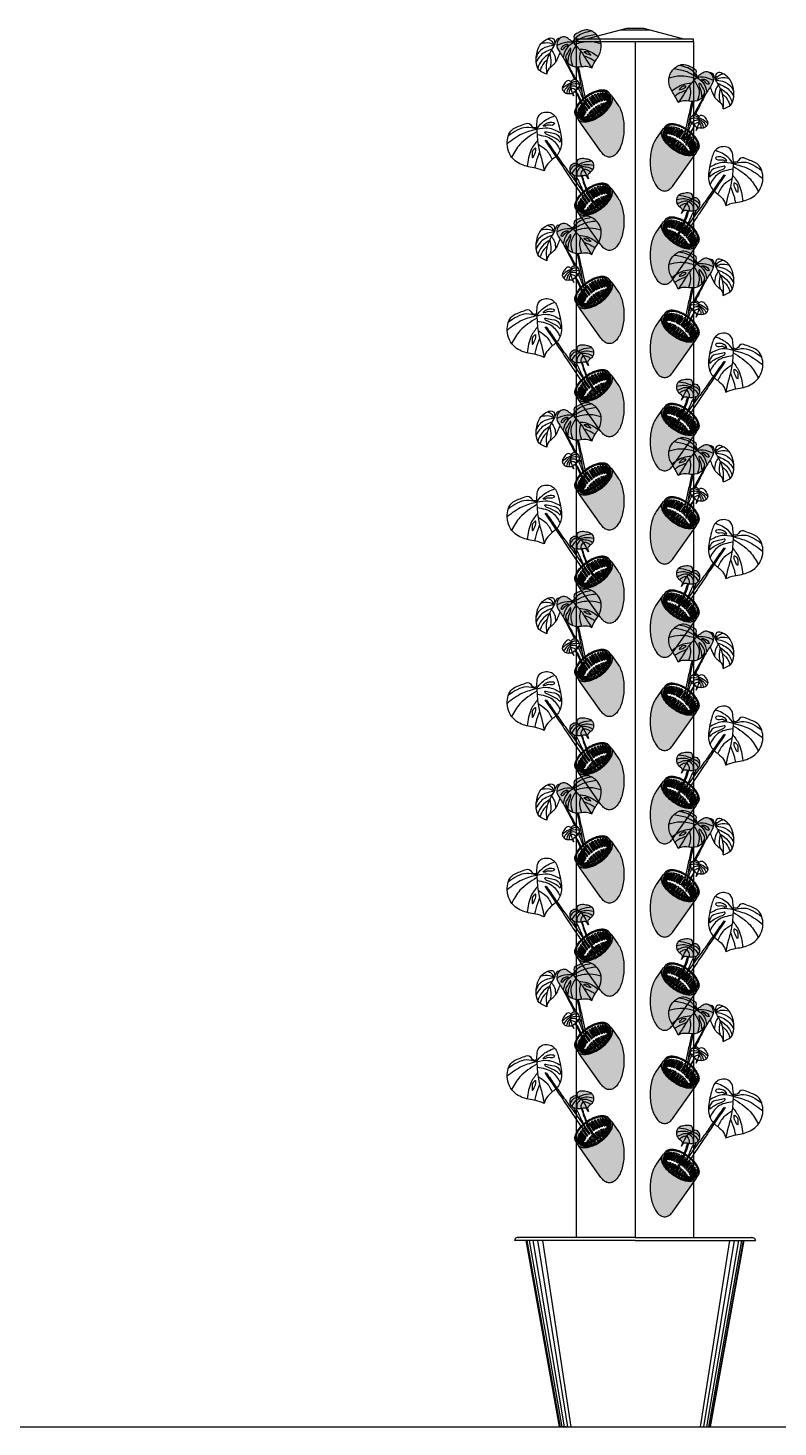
# Model space of a CAD drawing. Header units: metres. Extents: x -175 to 101, y -7 to 93.
# Drawn here: x 5.627 to 6.832, y -0.491 to 1.759 of the extents above; entities that cross this region are included whole.
import ezdxf

# ---------------------------------------------------------------- set-up
doc = ezdxf.new("R2010")
doc.units = ezdxf.units.M

# ---------------------------------------------------------------- blocks, each defined once
blk = doc.blocks.new('hidrop')
at = {"true_color": 0xffffff}
h = blk.add_hatch(color=7, dxfattribs=at)
h.dxf.hatch_style = 1
h.paths.add_polyline_path([(2.8209, -0.3979), (2.8245, -0.3927), (2.8252, -0.3919), (2.8257, -0.391), (2.8261, -0.39), (2.8265, -0.3887), (2.8269, -0.3884), (2.8277, -0.3877), (2.828, -0.3872), (2.8283, -0.3868), (2.8284, -0.3867), (2.8291, -0.3855), (2.8295, -0.3846), (2.8298, -0.3835), (2.83, -0.3825), (2.8301, -0.3813), (2.83, -0.3801), (2.8299, -0.3789), (2.8296, -0.3776), (2.8293, -0.3763), (2.8288, -0.3749), (2.8282, -0.3735), (2.8275, -0.3721), (2.8268, -0.3707), (2.8259, -0.3693), (2.8249, -0.3678), (2.8238, -0.3664), (2.8227, -0.3649), (2.8215, -0.3635), (2.8209, -0.3629), (2.8201, -0.3621), (2.8188, -0.3607), (2.8173, -0.3593), (2.8158, -0.358), (2.8142, -0.3567), (2.8126, -0.3555), (2.811, -0.3543), (2.8093, -0.3532), (2.8076, -0.3521), (2.8058, -0.3511), (2.8041, -0.3501), (2.8023, -0.3492), (2.8005, -0.3484), (2.7988, -0.3477), (2.797, -0.347), (2.7953, -0.3464), (2.7936, -0.346), (2.7919, -0.3455), (2.7903, -0.3452), (2.7887, -0.345), (2.7872, -0.3449), (2.7857, -0.3448), (2.7843, -0.3449), (2.7829, -0.345), (2.7817, -0.3452), (2.7805, -0.3455), (2.7794, -0.346), (2.7784, -0.3464), (2.7774, -0.347), (2.7766, -0.3477), (2.7759, -0.3484), (2.7753, -0.3492), (2.7752, -0.3494), (2.7744, -0.3505), (2.7741, -0.3513), (2.7732, -0.3519), (2.7724, -0.3525), (2.7717, -0.3533), (2.7711, -0.3541), (2.7608, -0.3686), (2.7597, -0.3704), (2.7586, -0.3723), (2.7575, -0.3744), (2.7566, -0.3766), (2.7557, -0.3789), (2.7548, -0.3813), (2.7541, -0.3838), (2.7534, -0.3865), (2.7528, -0.3891), (2.7523, -0.3919), (2.7519, -0.3947), (2.7516, -0.3976), (2.7514, -0.4005), (2.7512, -0.4034), (2.7512, -0.4063), (2.7512, -0.4093), (2.7514, -0.4122), (2.7516, -0.4151), (2.7519, -0.4179), (2.7523, -0.4207), (2.7528, -0.4235), (2.7534, -0.4262), (2.7541, -0.4288), (2.7548, -0.4313), (2.7557, -0.4338), (2.7566, -0.4361), (2.7575, -0.4383), (2.7586, -0.4403), (2.7597, -0.4423), (2.7608, -0.4441), (2.762, -0.4457), (2.7633, -0.4472), (2.7646, -0.4486), (2.7659, -0.4497), (2.7673, -0.4507), (2.7687, -0.4515), (2.7702, -0.4522), (2.7716, -0.4526), (2.7731, -0.4529), (2.7745, -0.453), (2.776, -0.4529), (2.7775, -0.4526), (2.7789, -0.4522), (2.7803, -0.4515), (2.7817, -0.4507), (2.7831, -0.4497), (2.7845, -0.4486), (2.7858, -0.4472), (2.787, -0.4457), (2.7882, -0.4441)])
h.paths.add_polyline_path([(2.7763, -0.3584), (2.7761, -0.3576), (2.776, -0.3565), (2.776, -0.3557), (2.776, -0.3554), (2.7761, -0.3543), (2.7761, -0.3538), (2.7762, -0.3533), (2.7762, -0.3533), (2.7765, -0.3524), (2.7769, -0.3515), (2.7769, -0.3515), (2.7774, -0.3507), (2.7779, -0.3499), (2.7786, -0.3492), (2.7794, -0.3486), (2.7802, -0.3481), (2.7811, -0.3477), (2.7822, -0.3473), (2.7832, -0.347), (2.7844, -0.3468), (2.7856, -0.3467), (2.7863, -0.3466), (2.7866, -0.3466), (2.7869, -0.3466), (2.7883, -0.3467), (2.7897, -0.3468), (2.7912, -0.347), (2.7927, -0.3473), (2.7942, -0.3477), (2.7958, -0.3481), (2.7974, -0.3486), (2.799, -0.3492), (2.8006, -0.3499), (2.8023, -0.3507), (2.8039, -0.3515, -0.05525), (2.813, -0.3574), (2.8147, -0.3588), (2.8161, -0.36), (2.8175, -0.3613), (2.8187, -0.3625), (2.8199, -0.3638), (2.8211, -0.3652), (2.8221, -0.3665), (2.8231, -0.3678), (2.824, -0.3691), (2.8248, -0.3705), (2.8256, -0.3718), (2.8262, -0.3731), (2.8267, -0.3744), (2.8271, -0.3756), (2.8275, -0.3768), (2.8277, -0.378), (2.8278, -0.3792), (2.8279, -0.3803), (2.8278, -0.3813), (2.8276, -0.3823), (2.8274, -0.3833), (2.827, -0.3841), (2.8265, -0.3849), (2.8259, -0.3857), (2.8255, -0.3861), (2.8253, -0.3864), (2.8247, -0.3868), (2.8245, -0.387), (2.8239, -0.3874), (2.8237, -0.3875), (2.8225, -0.388, -0.33485)], flags=16)
for p, q in [((2.7721, -0.3605), (2.7737, -0.3576)), ((2.7736, -0.3568), (2.7722, -0.3592)), ((2.7988, -0.3527), (2.7988, -0.3527)), ((2.7864, -0.3829), (2.7882, -0.3804)), ((2.8018, -0.3703), (2.8018, -0.3703)), ((2.8212, -0.3726), (2.8212, -0.3726)), ((2.7882, -0.4441), (2.8209, -0.3979)), ((2.8176, -0.3935), (2.8176, -0.3936)), ((2.7514, -0.4122), (2.7516, -0.4151)), ((2.7516, -0.4151), (2.7519, -0.4179)), ((2.7519, -0.4179), (2.7523, -0.4207)), ((2.7523, -0.4207), (2.7528, -0.4235)), ((2.7528, -0.4235), (2.7534, -0.4262)), ((2.7534, -0.4262), (2.7541, -0.4288)), ((2.7541, -0.4288), (2.7548, -0.4313)), ((2.7548, -0.4313), (2.7557, -0.4338)), ((2.7557, -0.4338), (2.7566, -0.4361)), ((2.7566, -0.4361), (2.7575, -0.4383)), ((2.7575, -0.4383), (2.7586, -0.4403)), ((2.7586, -0.4403), (2.7597, -0.4423)), ((2.7597, -0.4423), (2.7608, -0.4441)), ((2.7608, -0.4441), (2.762, -0.4457)), ((2.762, -0.4457), (2.7633, -0.4472)), ((2.7633, -0.4472), (2.7646, -0.4486)), ((2.7646, -0.4486), (2.7659, -0.4497)), ((2.7659, -0.4497), (2.7673, -0.4507)), ((2.7817, -0.4507), (2.7831, -0.4497)), ((2.7831, -0.4497), (2.7845, -0.4486)), ((2.7845, -0.4486), (2.7858, -0.4472)), ((2.7858, -0.4472), (2.787, -0.4457)), ((2.787, -0.4457), (2.7882, -0.4441)), ((2.7673, -0.4507), (2.7687, -0.4515)), ((2.7687, -0.4515), (2.7702, -0.4522)), ((2.7702, -0.4522), (2.7716, -0.4526)), ((2.7716, -0.4526), (2.7731, -0.4529)), ((2.7731, -0.4529), (2.7745, -0.453)), ((2.7745, -0.453), (2.776, -0.4529)), ((2.776, -0.4529), (2.7775, -0.4526)), ((2.7775, -0.4526), (2.7789, -0.4522)), ((2.7789, -0.4522), (2.7803, -0.4515)), ((2.7803, -0.4515), (2.7817, -0.4507))]:
    blk.add_line(p, q)
for points in [[(2.7711, -0.3541), (2.7608, -0.3686), (2.7597, -0.3704), (2.7586, -0.3723), (2.7575, -0.3744), (2.7566, -0.3766), (2.7557, -0.3789), (2.7548, -0.3813), (2.7541, -0.3838)], [(2.8245, -0.3927), (2.8238, -0.3934), (2.823, -0.3941), (2.822, -0.3947), (2.821, -0.3952), (2.8199, -0.3956), (2.8187, -0.3959), (2.8174, -0.3961), (2.816, -0.3963), (2.8146, -0.3963), (2.8131, -0.3963), (2.8116, -0.3961), (2.8099, -0.3959), (2.8083, -0.3956), (2.8066, -0.3952), (2.8049, -0.3947), (2.8031, -0.3941), (2.8013, -0.3934), (2.7995, -0.3927), (2.7977, -0.3919), (2.796, -0.391), (2.7942, -0.39), (2.7924, -0.3889), (2.7907, -0.3878), (2.7889, -0.3867), (2.7873, -0.3855), (2.7856, -0.3842), (2.784, -0.3829), (2.7825, -0.3816), (2.781, -0.3802), (2.7796, -0.3788), (2.7783, -0.3773), (2.777, -0.3759), (2.7759, -0.3744), (2.7748, -0.373), (2.7738, -0.3715), (2.7729, -0.37), (2.7721, -0.3686), (2.7714, -0.3672), (2.7708, -0.3658), (2.7703, -0.3644), (2.77, -0.363), (2.7697, -0.3617), (2.7696, -0.3605), (2.7695, -0.3593), (2.7696, -0.3581), (2.7698, -0.357), (2.7701, -0.356), (2.7705, -0.355), (2.7711, -0.3541), (2.7717, -0.3533), (2.7724, -0.3525), (2.7732, -0.3519), (2.7741, -0.3513)], [(2.7729, -0.3651), (2.7725, -0.3639), (2.7724, -0.3634), (2.7724, -0.3632), (2.7723, -0.363), (2.7723, -0.3628), (2.7723, -0.3624), (2.7722, -0.3621), (2.7722, -0.3619), (2.7722, -0.3616), (2.7721, -0.3605), (2.7721, -0.3605), (2.7722, -0.3595), (2.7722, -0.3592), (2.7724, -0.3585), (2.7725, -0.3582), (2.7725, -0.3579), (2.7727, -0.3575), (2.773, -0.3566), (2.7735, -0.3558)], [(2.7722, -0.362), (2.7739, -0.3589), (2.7739, -0.3591), (2.774, -0.36), (2.774, -0.3601), (2.7741, -0.3605), (2.7724, -0.3634)], [(2.7752, -0.3494), (2.775, -0.3497), (2.7744, -0.3505), (2.7741, -0.3513), (2.774, -0.3515), (2.7737, -0.3525), (2.7736, -0.3536), (2.7735, -0.3547), (2.7735, -0.3558), (2.7735, -0.3559), (2.7735, -0.3561), (2.7735, -0.3562), (2.7736, -0.3568), (2.7737, -0.3572), (2.7737, -0.3576), (2.7739, -0.3585), (2.774, -0.3589), (2.7742, -0.3596), (2.7743, -0.3598), (2.7747, -0.3611), (2.7753, -0.3625), (2.776, -0.3639), (2.7768, -0.3654), (2.7768, -0.3654), (2.7777, -0.3668), (2.7786, -0.3682), (2.7797, -0.3697), (2.7809, -0.3711), (2.7821, -0.3726), (2.7834, -0.374), (2.7848, -0.3753), (2.7862, -0.3767), (2.7877, -0.378), (2.7893, -0.3793), (2.7909, -0.3806), (2.791, -0.3806), (2.7914, -0.3809), (2.7915, -0.381), (2.7926, -0.3817), (2.7926, -0.3818), (2.7943, -0.3829), (2.796, -0.384), (2.7977, -0.385), (2.7995, -0.386), (2.8013, -0.3868), (2.803, -0.3877), (2.8048, -0.3884), (2.8065, -0.389), (2.8083, -0.3896), (2.81, -0.3901), (2.8116, -0.3905), (2.8133, -0.3908), (2.8149, -0.391), (2.8164, -0.3912), (2.8179, -0.3912), (2.8193, -0.3912), (2.8193, -0.3912), (2.8196, -0.3912), (2.8198, -0.3911), (2.8199, -0.3911), (2.8206, -0.391), (2.8208, -0.391), (2.8222, -0.3907), (2.8222, -0.3907), (2.8223, -0.3907), (2.8231, -0.3905), (2.8242, -0.3901), (2.8252, -0.3896), (2.8261, -0.389), (2.8265, -0.3888), (2.8269, -0.3884), (2.8277, -0.3877), (2.828, -0.3872), (2.8283, -0.3868), (2.8284, -0.3867), (2.8286, -0.3864), (2.8291, -0.3855), (2.8295, -0.3846), (2.8298, -0.3835), (2.83, -0.3825), (2.8301, -0.3813), (2.83, -0.3801), (2.8299, -0.3789), (2.8296, -0.3776), (2.8293, -0.3763), (2.8288, -0.3749), (2.8282, -0.3735), (2.8275, -0.3721), (2.8268, -0.3707), (2.8259, -0.3693), (2.8249, -0.3678), (2.8238, -0.3664), (2.8227, -0.3649), (2.8215, -0.3635), (2.8209, -0.3629), (2.8201, -0.3621), (2.8188, -0.3607), (2.8173, -0.3593), (2.8158, -0.358), (2.8142, -0.3567), (2.8126, -0.3555), (2.811, -0.3543), (2.8093, -0.3532), (2.8076, -0.3521), (2.8058, -0.3511), (2.8041, -0.3501), (2.8023, -0.3492), (2.8005, -0.3484), (2.7988, -0.3477), (2.797, -0.347), (2.7953, -0.3464), (2.7936, -0.346), (2.7919, -0.3455), (2.7903, -0.3452), (2.7887, -0.345), (2.7872, -0.3449), (2.7857, -0.3448), (2.7843, -0.3449), (2.7829, -0.345), (2.7817, -0.3452), (2.7805, -0.3455), (2.7794, -0.346), (2.7784, -0.3464), (2.7774, -0.347), (2.7766, -0.3477), (2.7759, -0.3484), (2.7753, -0.3492), (2.7752, -0.3494), (2.7748, -0.3501), (2.7744, -0.3511), (2.7741, -0.3521), (2.7739, -0.3532), (2.7738, -0.3543), (2.7738, -0.3555), (2.774, -0.3567), (2.7742, -0.358), (2.7746, -0.3593), (2.7751, -0.3607), (2.7756, -0.3621), (2.7763, -0.3635), (2.7771, -0.3649), (2.778, -0.3664), (2.7789, -0.3678), (2.78, -0.3693), (2.7812, -0.3707), (2.7824, -0.3721), (2.7837, -0.3735), (2.7851, -0.3749), (2.7865, -0.3763), (2.7881, -0.3776), (2.7896, -0.3789), (2.7912, -0.3801), (2.7929, -0.3813), (2.7946, -0.3825), (2.7963, -0.3835), (2.798, -0.3846), (2.7998, -0.3855), (2.8016, -0.3864), (2.8033, -0.3872), (2.8051, -0.3879), (2.8068, -0.3886), (2.8086, -0.3892), (2.8103, -0.3897), (2.812, -0.3901), (2.8136, -0.3904), (2.8152, -0.3906), (2.8167, -0.3907), (2.8182, -0.3908), (2.8196, -0.3907), (2.8209, -0.3906), (2.8222, -0.3904), (2.8234, -0.3901), (2.8245, -0.3897), (2.8255, -0.3892), (2.8264, -0.3886), (2.8272, -0.3879), (2.828, -0.3872)], [(2.776, -0.3554), (2.7775, -0.3527), (2.7784, -0.3511), (2.7786, -0.3509), (2.7795, -0.3505), (2.7797, -0.3504), (2.7761, -0.3568)], [(2.7767, -0.36), (2.7767, -0.3601), (2.7772, -0.3613), (2.7777, -0.3625), (2.7782, -0.3637), (2.7783, -0.3638), (2.7788, -0.3646), (2.7789, -0.3648), (2.7789, -0.3649), (2.779, -0.3652), (2.7799, -0.3652), (2.7801, -0.3653), (2.7802, -0.3653), (2.7804, -0.3653), (2.7809, -0.3654), (2.7808, -0.3655), (2.7806, -0.3659), (2.78, -0.3668), (2.7807, -0.3678), (2.7812, -0.3684)], [(2.8033, -0.355), (2.8011, -0.3538), (2.8003, -0.355), (2.7995, -0.3563), (2.7937, -0.3649), (2.7935, -0.3652), (2.7944, -0.3656), (2.7957, -0.3663), (2.8016, -0.3575), (2.8033, -0.355), (2.8032, -0.3549)], [(2.8099, -0.3592), (2.8118, -0.3607), (2.8109, -0.362), (2.81, -0.3632), (2.804, -0.3715), (2.8038, -0.3718), (2.8033, -0.3714), (2.8019, -0.3703), (2.8019, -0.3703), (2.8018, -0.3703), (2.8032, -0.3685), (2.8081, -0.3617), (2.809, -0.3605), (2.8099, -0.3592)], [(2.7743, -0.3686), (2.7738, -0.3677), (2.7734, -0.3668)], [(2.7807, -0.3776), (2.7803, -0.3772), (2.7801, -0.3769), (2.7794, -0.3761), (2.7792, -0.3759), (2.7789, -0.3756), (2.7779, -0.3743), (2.7776, -0.374), (2.7769, -0.373), (2.7766, -0.3726), (2.7764, -0.3722), (2.776, -0.3716), (2.7752, -0.3703)], [(2.7764, -0.3722), (2.7781, -0.3695), (2.7783, -0.3699), (2.7787, -0.3704), (2.7793, -0.3713), (2.7776, -0.374)], [(2.779, -0.3652), (2.7792, -0.3655), (2.7794, -0.3658), (2.7795, -0.3659), (2.7796, -0.3661), (2.7798, -0.3663), (2.7798, -0.3665), (2.78, -0.3668)], [(2.7827, -0.3796), (2.7844, -0.377), (2.7852, -0.3777), (2.7854, -0.378), (2.7856, -0.3782), (2.7857, -0.3783), (2.786, -0.3785), (2.786, -0.3785), (2.7858, -0.3789), (2.7855, -0.3794), (2.7852, -0.3798), (2.7848, -0.3804), (2.7847, -0.3806), (2.7845, -0.3808), (2.7843, -0.3811), (2.7842, -0.381), (2.7841, -0.3809), (2.7839, -0.3808), (2.7839, -0.3808), (2.7836, -0.3805), (2.7834, -0.3803), (2.7827, -0.3796), (2.7826, -0.3795), (2.7825, -0.3795), (2.7813, -0.3782), (2.7807, -0.3776), (2.7809, -0.3774), (2.7813, -0.3768), (2.7815, -0.3763), (2.7824, -0.375), (2.782, -0.3746), (2.7819, -0.3744), (2.7811, -0.3735), (2.7809, -0.3732), (2.7792, -0.3759)], [(2.7855, -0.3734), (2.7853, -0.3732), (2.7853, -0.3732), (2.7851, -0.3731), (2.7849, -0.3729), (2.7847, -0.3726), (2.7846, -0.3725), (2.7842, -0.3721), (2.7839, -0.3718), (2.7839, -0.3717), (2.7828, -0.3705), (2.7825, -0.3701), (2.7836, -0.3685), (2.7838, -0.3682), (2.784, -0.3678), (2.7842, -0.3675), (2.7847, -0.3667), (2.7848, -0.3665), (2.7848, -0.3664), (2.7845, -0.3663), (2.7844, -0.3663), (2.7844, -0.3663), (2.783, -0.3659), (2.783, -0.3659), (2.7828, -0.3658), (2.7828, -0.3658), (2.7827, -0.366), (2.7819, -0.3673), (2.7816, -0.3677), (2.7812, -0.3684), (2.7817, -0.3691), (2.7823, -0.3698), (2.7825, -0.3701)], [(2.7844, -0.377), (2.7843, -0.3769), (2.7825, -0.3795)], [(2.7839, -0.3717), (2.786, -0.3684), (2.7868, -0.3671), (2.7873, -0.3673), (2.7874, -0.3673), (2.7887, -0.3679), (2.7889, -0.368), (2.789, -0.368), (2.7855, -0.3734), (2.7864, -0.3744), (2.7888, -0.3766), (2.7891, -0.3768), (2.7905, -0.378)], [(2.7864, -0.3829), (2.7864, -0.3829), (2.7868, -0.3832), (2.7882, -0.3843), (2.7883, -0.3844), (2.7901, -0.3819), (2.7886, -0.3807), (2.7882, -0.3804), (2.7881, -0.3803), (2.7864, -0.3829), (2.7853, -0.382), (2.7843, -0.3811)], [(2.787, -0.3749), (2.7897, -0.3709), (2.791, -0.3689)], [(2.7888, -0.3766), (2.7932, -0.3701), (2.791, -0.3689)], [(2.7925, -0.3795), (2.7925, -0.3794), (2.7921, -0.3792), (2.7911, -0.3784), (2.7906, -0.378), (2.7905, -0.378), (2.7908, -0.3776), (2.7921, -0.3757), (2.7952, -0.3713), (2.7964, -0.372), (2.7972, -0.3726), (2.7973, -0.3726), (2.7932, -0.3784), (2.7925, -0.3795), (2.7936, -0.3803), (2.7944, -0.3808)], [(2.7964, -0.3821), (2.7952, -0.3813), (2.7944, -0.3808), (2.7992, -0.374), (2.8006, -0.3751), (2.8011, -0.3755), (2.7964, -0.3821), (2.7967, -0.3823), (2.7982, -0.3832)], [(2.8004, -0.3844), (2.8, -0.3841), (2.7984, -0.3833), (2.7983, -0.3833), (2.7982, -0.3832), (2.8029, -0.377), (2.803, -0.3771), (2.8032, -0.3773), (2.8045, -0.3785), (2.8047, -0.3787), (2.8004, -0.3844), (2.8016, -0.3849), (2.8023, -0.3853), (2.8026, -0.3854), (2.8032, -0.3857), (2.8045, -0.3862), (2.8046, -0.3863), (2.8049, -0.3864), (2.8064, -0.387), (2.8065, -0.387), (2.8068, -0.3871), (2.8081, -0.3875), (2.8086, -0.3876), (2.8089, -0.3878), (2.8096, -0.388), (2.8105, -0.3882)], [(2.8023, -0.3853), (2.8062, -0.3803), (2.8064, -0.3805), (2.8068, -0.3809), (2.8078, -0.382), (2.8045, -0.3862)], [(2.8179, -0.389), (2.8238, -0.382), (2.8255, -0.3801), (2.8256, -0.3805), (2.8256, -0.3809), (2.8257, -0.3816), (2.8209, -0.3872), (2.8195, -0.3888)], [(2.7541, -0.3838), (2.7534, -0.3865), (2.7528, -0.3891), (2.7523, -0.3919), (2.7519, -0.3947), (2.7516, -0.3976), (2.7514, -0.4005), (2.7512, -0.4034), (2.7512, -0.4063), (2.7512, -0.4093), (2.7514, -0.4122)], [(2.7906, -0.386), (2.7924, -0.3835), (2.7945, -0.3848), (2.7927, -0.3873), (2.7899, -0.3855), (2.7898, -0.3854), (2.7883, -0.3844)], [(2.7971, -0.3898), (2.799, -0.3874), (2.7988, -0.3873), (2.7984, -0.3871), (2.7981, -0.3869), (2.7968, -0.3862), (2.7959, -0.3875), (2.7954, -0.3881), (2.7952, -0.3884), (2.795, -0.3887), (2.7945, -0.3884), (2.7927, -0.3873)], [(2.8123, -0.3942), (2.8143, -0.3918), (2.8152, -0.3918), (2.8153, -0.3918), (2.8161, -0.3918), (2.8141, -0.3942), (2.8133, -0.3942), (2.8131, -0.3942), (2.8125, -0.3942), (2.8123, -0.3942), (2.8118, -0.3941), (2.8118, -0.3941), (2.8103, -0.394), (2.8103, -0.394), (2.8097, -0.3939), (2.8089, -0.3938), (2.8088, -0.3938), (2.8083, -0.3937), (2.8074, -0.3935), (2.8061, -0.3932), (2.8058, -0.3931), (2.8057, -0.3931), (2.8045, -0.3928), (2.8043, -0.3927), (2.804, -0.3926), (2.8027, -0.3922), (2.8017, -0.3918), (2.8014, -0.3917), (2.801, -0.3916), (2.8006, -0.3914), (2.8005, -0.3914), (2.7995, -0.3909), (2.7994, -0.3909), (2.7978, -0.3901), (2.7971, -0.3898), (2.797, -0.3897), (2.7966, -0.3895), (2.7963, -0.3894), (2.7962, -0.3893), (2.795, -0.3887)], [(2.8017, -0.3918), (2.8036, -0.3894), (2.8033, -0.3893), (2.803, -0.3892), (2.8025, -0.3889), (2.8024, -0.3889), (2.8014, -0.3885), (2.7995, -0.3909)], [(2.8061, -0.3932), (2.808, -0.3908), (2.8079, -0.3908), (2.8076, -0.3907), (2.8064, -0.3904), (2.8063, -0.3903), (2.8059, -0.3902), (2.804, -0.3926)], [(2.8064, -0.387), (2.8091, -0.3837), (2.8093, -0.384), (2.8097, -0.3845), (2.8103, -0.3854), (2.8086, -0.3876)], [(2.8103, -0.394), (2.8122, -0.3916), (2.8117, -0.3916), (2.811, -0.3915), (2.8103, -0.3913), (2.8083, -0.3937)], [(2.8121, -0.3885), (2.812, -0.3882), (2.8116, -0.3875), (2.8114, -0.3871), (2.8105, -0.3882), (2.811, -0.3883), (2.8112, -0.3883), (2.8121, -0.3885), (2.8127, -0.3886), (2.8141, -0.3888), (2.8156, -0.389), (2.8169, -0.389), (2.8179, -0.389), (2.8182, -0.389), (2.8187, -0.3889), (2.8194, -0.3888), (2.8195, -0.3888), (2.8205, -0.3886), (2.8206, -0.3886), (2.8209, -0.3885), (2.8211, -0.3885), (2.8217, -0.3883), (2.8222, -0.3881), (2.8225, -0.3881)], [(2.8223, -0.3907), (2.8217, -0.3913), (2.8215, -0.3916), (2.8209, -0.392), (2.8207, -0.3922), (2.8203, -0.3924), (2.8199, -0.3927), (2.8197, -0.3928), (2.8194, -0.3929), (2.819, -0.3931), (2.8189, -0.3931), (2.8179, -0.3935), (2.8177, -0.3936), (2.8176, -0.3936), (2.8176, -0.3936), (2.8174, -0.3936), (2.8176, -0.3935), (2.8194, -0.3913), (2.819, -0.3915), (2.8184, -0.3916), (2.8179, -0.3916), (2.8159, -0.394), (2.8157, -0.394), (2.8144, -0.3941), (2.8141, -0.3942)], [(2.8174, -0.3936), (2.8168, -0.3938), (2.8164, -0.3939), (2.8159, -0.394)], [(2.8209, -0.3979), (2.8245, -0.3927), (2.8252, -0.3919), (2.8257, -0.391), (2.8261, -0.39), (2.8264, -0.3889), (2.8265, -0.3888)]]:
    blk.add_lwpolyline(points)
for points in [[(2.7723, -0.3624), (2.7722, -0.362), (2.7739, -0.3589), (2.7739, -0.3591), (2.774, -0.3601), (2.7741, -0.3605), (2.7724, -0.3634), (2.7724, -0.3632), (2.7723, -0.3628)], [(2.7888, -0.3452), (2.7873, -0.3451), (2.7858, -0.345), (2.7844, -0.3451), (2.7831, -0.3452), (2.7819, -0.3455), (2.7807, -0.3458), (2.78, -0.346), (2.7796, -0.3462), (2.7786, -0.3466), (2.7777, -0.3472), (2.7769, -0.3479), (2.7761, -0.3486), (2.7755, -0.3494), (2.775, -0.3503), (2.7746, -0.3512), (2.7743, -0.3522), (2.7741, -0.3533), (2.7741, -0.3544), (2.7741, -0.3556), (2.7742, -0.3568), (2.7745, -0.3581), (2.7748, -0.3594), (2.7753, -0.3608), (2.7759, -0.3621), (2.7766, -0.3635), (2.7773, -0.365), (2.7782, -0.3664), (2.7792, -0.3678), (2.7802, -0.3692), (2.7814, -0.3707), (2.7826, -0.3721), (2.7839, -0.3735), (2.7853, -0.3748), (2.7867, -0.3762), (2.7882, -0.3775), (2.7897, -0.3788), (2.7913, -0.38), (2.793, -0.3812), (2.7947, -0.3823), (2.7964, -0.3834), (2.7981, -0.3844), (2.7998, -0.3853), (2.8016, -0.3862), (2.8033, -0.387), (2.8051, -0.3878), (2.8068, -0.3884), (2.8085, -0.389), (2.8102, -0.3895), (2.8119, -0.3899), (2.8135, -0.3902), (2.815, -0.3904), (2.8166, -0.3905), (2.818, -0.3906), (2.8194, -0.3905), (2.8207, -0.3904), (2.822, -0.3902), (2.8232, -0.3899), (2.8243, -0.3895), (2.8253, -0.389), (2.8262, -0.3884), (2.827, -0.3878), (2.8277, -0.387), (2.8283, -0.3862), (2.8288, -0.3853), (2.8292, -0.3844), (2.8295, -0.3834), (2.8297, -0.3823), (2.8298, -0.3812), (2.8298, -0.38), (2.8296, -0.3788), (2.8294, -0.3775), (2.829, -0.3762), (2.8285, -0.3748), (2.828, -0.3735), (2.8273, -0.3721), (2.8265, -0.3707), (2.8257, -0.3692), (2.8247, -0.3678), (2.8236, -0.3664), (2.8225, -0.365), (2.8213, -0.3635), (2.82, -0.3621), (2.8186, -0.3608), (2.8172, -0.3594), (2.8157, -0.3581), (2.8141, -0.3568), (2.8125, -0.3556), (2.8109, -0.3544), (2.8092, -0.3533), (2.8075, -0.3522), (2.8058, -0.3512), (2.804, -0.3503), (2.8023, -0.3494), (2.8005, -0.3486), (2.7988, -0.3479), (2.7971, -0.3472), (2.7953, -0.3466), (2.7937, -0.3462), (2.792, -0.3458), (2.7904, -0.3455)], [(2.7748, -0.3594), (2.7745, -0.3581), (2.7742, -0.3568), (2.7741, -0.3556), (2.7741, -0.3544), (2.7741, -0.3533), (2.7743, -0.3522), (2.7746, -0.3512), (2.775, -0.3503), (2.7755, -0.3494), (2.7761, -0.3486), (2.7769, -0.3479), (2.7777, -0.3472), (2.7786, -0.3466), (2.7796, -0.3462), (2.78, -0.346), (2.7807, -0.3458), (2.7819, -0.3455), (2.7831, -0.3452), (2.7844, -0.3451), (2.7858, -0.345), (2.7873, -0.3451), (2.7888, -0.3452), (2.7904, -0.3455), (2.792, -0.3458), (2.7937, -0.3462), (2.7953, -0.3466), (2.7971, -0.3472), (2.7988, -0.3479), (2.8005, -0.3486), (2.8023, -0.3494), (2.804, -0.3503), (2.8058, -0.3512), (2.8075, -0.3522), (2.8092, -0.3533), (2.8109, -0.3544), (2.8125, -0.3556), (2.8141, -0.3568), (2.8157, -0.3581), (2.8172, -0.3594), (2.8186, -0.3608), (2.82, -0.3621), (2.8213, -0.3635), (2.8225, -0.365), (2.8236, -0.3664), (2.8247, -0.3678), (2.8257, -0.3692), (2.8265, -0.3707), (2.8273, -0.3721), (2.828, -0.3735), (2.8285, -0.3748), (2.829, -0.3762), (2.8294, -0.3775), (2.8296, -0.3788), (2.8298, -0.38), (2.8298, -0.3812), (2.8297, -0.3823), (2.8295, -0.3834), (2.8292, -0.3844), (2.8288, -0.3853), (2.8283, -0.3862), (2.8277, -0.387), (2.827, -0.3878), (2.8262, -0.3884), (2.8253, -0.389), (2.8243, -0.3895), (2.8232, -0.3899), (2.822, -0.3902), (2.8207, -0.3904), (2.8194, -0.3905), (2.818, -0.3906), (2.8166, -0.3905), (2.815, -0.3904), (2.8135, -0.3902), (2.8119, -0.3899), (2.8102, -0.3895), (2.8085, -0.389), (2.8068, -0.3884), (2.8051, -0.3878), (2.8033, -0.387), (2.8016, -0.3862), (2.7998, -0.3853), (2.7981, -0.3844), (2.7964, -0.3834), (2.7947, -0.3823), (2.793, -0.3812), (2.7913, -0.38), (2.7897, -0.3788), (2.7882, -0.3775), (2.7867, -0.3762), (2.7853, -0.3748), (2.7839, -0.3735), (2.7826, -0.3721), (2.7814, -0.3707), (2.7802, -0.3692), (2.7792, -0.3678), (2.7782, -0.3664), (2.7773, -0.365), (2.7766, -0.3635), (2.7759, -0.3621), (2.7753, -0.3608)], [(2.7814, -0.3518), (2.7767, -0.36), (2.7765, -0.3592), (2.7764, -0.3588), (2.7763, -0.3584), (2.78, -0.352), (2.7811, -0.35), (2.7816, -0.3498), (2.7819, -0.3498), (2.7827, -0.3497)], [(2.7789, -0.3611), (2.7785, -0.3611), (2.7785, -0.3611), (2.7781, -0.3611), (2.7776, -0.3611), (2.7777, -0.3609), (2.778, -0.3605), (2.7781, -0.3602), (2.7831, -0.3517), (2.7843, -0.3498), (2.7844, -0.3495), (2.7853, -0.3495), (2.7856, -0.3495), (2.7862, -0.3495), (2.7849, -0.3517), (2.7794, -0.3611)], [(2.7776, -0.3611), (2.7777, -0.3609), (2.778, -0.3605), (2.7781, -0.3602), (2.7831, -0.3517), (2.7843, -0.3498), (2.7844, -0.3495), (2.7853, -0.3495), (2.7856, -0.3495), (2.7862, -0.3495), (2.7849, -0.3517), (2.7794, -0.3611), (2.7789, -0.3611), (2.7785, -0.3611), (2.7781, -0.3611)], [(2.7815, -0.3608), (2.7869, -0.3519), (2.7878, -0.3503), (2.7882, -0.3497), (2.7895, -0.3498), (2.7897, -0.3499), (2.7901, -0.35), (2.7888, -0.3522), (2.7832, -0.3615), (2.7825, -0.3614), (2.7812, -0.3612)], [(2.7812, -0.3612), (2.7815, -0.3608), (2.7869, -0.3519), (2.7878, -0.3503), (2.7882, -0.3497), (2.7895, -0.3498), (2.7897, -0.3499), (2.7901, -0.35), (2.7888, -0.3522), (2.7832, -0.3615), (2.7825, -0.3614)], [(2.7851, -0.362), (2.7854, -0.3616), (2.791, -0.3526), (2.7917, -0.3514), (2.7923, -0.3504), (2.794, -0.3509), (2.7944, -0.3511), (2.793, -0.3533), (2.7872, -0.3626), (2.7868, -0.3625), (2.7853, -0.362)], [(2.791, -0.3526), (2.7917, -0.3514), (2.7923, -0.3505), (2.7925, -0.3505), (2.794, -0.3509), (2.7944, -0.3511), (2.793, -0.3533), (2.7872, -0.3626), (2.7868, -0.3625), (2.7853, -0.362), (2.7851, -0.362), (2.7854, -0.3616)], [(2.7986, -0.3526), (2.7988, -0.3527), (2.7976, -0.3546), (2.7914, -0.3642), (2.7898, -0.3635), (2.7893, -0.3633), (2.7895, -0.363), (2.7951, -0.3543), (2.7953, -0.354), (2.796, -0.353), (2.7967, -0.3519), (2.7972, -0.3521)], [(2.7893, -0.3633), (2.7895, -0.363), (2.7951, -0.3543), (2.7953, -0.354), (2.796, -0.353), (2.7967, -0.3519), (2.7972, -0.3521), (2.7986, -0.3526), (2.7988, -0.3527), (2.7988, -0.3527), (2.7976, -0.3546), (2.7914, -0.3642), (2.7898, -0.3635)], [(2.7935, -0.3652), (2.7937, -0.3649), (2.7995, -0.3563), (2.8003, -0.355), (2.8011, -0.3538), (2.8033, -0.355), (2.8016, -0.3575), (2.7957, -0.3663), (2.7944, -0.3656)], [(2.8041, -0.3584), (2.8047, -0.3576), (2.8056, -0.3563), (2.8068, -0.3571), (2.8076, -0.3576), (2.8077, -0.3577), (2.8068, -0.3589), (2.8062, -0.3598), (2.7999, -0.3689), (2.7999, -0.3689), (2.799, -0.3683), (2.7978, -0.3675), (2.798, -0.3673)], [(2.7978, -0.3675), (2.798, -0.3673), (2.8041, -0.3584), (2.8047, -0.3576), (2.8056, -0.3563), (2.8068, -0.3571), (2.8076, -0.3576), (2.8077, -0.3577), (2.8068, -0.3589), (2.8062, -0.3598), (2.7999, -0.3689), (2.7999, -0.3689), (2.799, -0.3683)], [(2.8018, -0.3703), (2.8032, -0.3685), (2.8081, -0.3617), (2.809, -0.3605), (2.8099, -0.3592), (2.8118, -0.3607), (2.8109, -0.362), (2.81, -0.3632), (2.804, -0.3715), (2.8038, -0.3718), (2.8033, -0.3714), (2.8019, -0.3703), (2.8019, -0.3703)], [(2.7745, -0.3623), (2.7746, -0.3625), (2.7748, -0.363), (2.7749, -0.3633), (2.775, -0.3638), (2.7751, -0.3639), (2.7734, -0.3668), (2.7733, -0.3664), (2.7732, -0.3662), (2.7731, -0.3659), (2.7731, -0.3658), (2.773, -0.3655), (2.773, -0.3654), (2.7729, -0.3652), (2.7729, -0.3652), (2.7729, -0.3651)], [(2.7745, -0.3623), (2.7746, -0.3625), (2.7748, -0.363), (2.7749, -0.3633), (2.775, -0.3638), (2.7751, -0.3639), (2.7734, -0.3668), (2.7738, -0.3677), (2.7743, -0.3686), (2.7748, -0.3677), (2.7751, -0.3673), (2.7759, -0.3659), (2.7759, -0.3658), (2.776, -0.3659), (2.7762, -0.3665), (2.7764, -0.3668), (2.7768, -0.3676), (2.7752, -0.3703), (2.776, -0.3716), (2.7764, -0.3722), (2.7781, -0.3695), (2.7783, -0.3699), (2.7787, -0.3704), (2.7793, -0.3713), (2.7776, -0.374), (2.7769, -0.373), (2.7766, -0.3726), (2.7764, -0.3722), (2.776, -0.3716), (2.7752, -0.3703), (2.7748, -0.3696), (2.7746, -0.3693), (2.7745, -0.3691), (2.7745, -0.369), (2.7743, -0.3687), (2.7738, -0.3677), (2.7734, -0.3668), (2.7733, -0.3664), (2.7732, -0.3662), (2.7731, -0.3659), (2.7731, -0.3658), (2.773, -0.3655), (2.773, -0.3654), (2.7729, -0.3652), (2.7729, -0.3651)], [(2.776, -0.3659), (2.7762, -0.3664), (2.7762, -0.3664), (2.7762, -0.3665), (2.7764, -0.3668), (2.7768, -0.3676), (2.7752, -0.3703), (2.7748, -0.3696), (2.7746, -0.3693), (2.7745, -0.3691), (2.7745, -0.369), (2.7743, -0.3687), (2.7743, -0.3686), (2.7744, -0.3684), (2.7748, -0.3677), (2.7751, -0.3673), (2.7759, -0.3659), (2.7759, -0.3658)], [(2.7843, -0.3769), (2.7844, -0.377), (2.7852, -0.3777), (2.7854, -0.378), (2.7857, -0.3783), (2.786, -0.3785), (2.786, -0.3785), (2.7858, -0.3789), (2.7855, -0.3794), (2.7852, -0.3798), (2.7848, -0.3804), (2.7847, -0.3806), (2.7845, -0.3808), (2.7843, -0.3811), (2.7853, -0.382), (2.7864, -0.3829), (2.7881, -0.3803), (2.7886, -0.3807), (2.7901, -0.3819), (2.7883, -0.3844), (2.7898, -0.3854), (2.7899, -0.3855), (2.7906, -0.386), (2.7924, -0.3835), (2.7945, -0.3848), (2.7927, -0.3873), (2.7898, -0.3855), (2.7883, -0.3844), (2.7882, -0.3843), (2.7868, -0.3832), (2.7864, -0.3829), (2.7864, -0.3829), (2.7853, -0.382), (2.7843, -0.3811), (2.7842, -0.381), (2.7841, -0.3809), (2.7839, -0.3808), (2.7839, -0.3808), (2.7836, -0.3805), (2.7834, -0.3803), (2.7825, -0.3795)], [(2.8138, -0.3624), (2.8139, -0.3626), (2.8141, -0.3627), (2.8154, -0.3639), (2.8156, -0.3641), (2.8147, -0.3653), (2.8138, -0.3665), (2.8076, -0.3747), (2.8074, -0.375), (2.8072, -0.3748), (2.806, -0.3737), (2.8056, -0.3734), (2.8123, -0.3645)], [(2.8056, -0.3734), (2.8123, -0.3645), (2.8138, -0.3624), (2.8139, -0.3626), (2.8141, -0.3627), (2.8156, -0.3641), (2.8147, -0.3653), (2.8138, -0.3665), (2.8076, -0.3747), (2.8074, -0.375), (2.8072, -0.3748), (2.806, -0.3737)], [(2.8189, -0.3677), (2.8181, -0.3687), (2.817, -0.37), (2.8108, -0.3781), (2.8106, -0.3784), (2.8096, -0.3773), (2.809, -0.3767), (2.8155, -0.3683), (2.8174, -0.3659), (2.8176, -0.3661), (2.8179, -0.3665)], [(2.809, -0.3767), (2.8155, -0.3683), (2.8174, -0.3659), (2.8176, -0.3661), (2.8179, -0.3665), (2.8189, -0.3677), (2.8181, -0.3687), (2.817, -0.37), (2.8108, -0.3781), (2.8106, -0.3784), (2.8096, -0.3773)], [(2.8209, -0.3722), (2.8209, -0.3722), (2.82, -0.3733), (2.8134, -0.3816), (2.8132, -0.3819), (2.8125, -0.381), (2.8119, -0.3801), (2.8188, -0.3716), (2.8204, -0.3695), (2.8206, -0.3699), (2.8209, -0.3703), (2.821, -0.3704), (2.8216, -0.3713)], [(2.8119, -0.3801), (2.8188, -0.3716), (2.8204, -0.3695), (2.8206, -0.3699), (2.8209, -0.3703), (2.821, -0.3704), (2.8216, -0.3713), (2.8209, -0.3722), (2.8209, -0.3722), (2.82, -0.3733), (2.8134, -0.3816), (2.8132, -0.3819), (2.8125, -0.381)], [(2.8142, -0.3836), (2.8148, -0.3847), (2.8151, -0.3853), (2.8154, -0.385), (2.8221, -0.3769), (2.8232, -0.3756), (2.8237, -0.3749), (2.8234, -0.3743), (2.823, -0.3736), (2.8228, -0.3732), (2.8212, -0.3752)], [(2.8142, -0.3836), (2.8212, -0.3752), (2.8228, -0.3732), (2.823, -0.3736), (2.8234, -0.3743), (2.8237, -0.3749), (2.8232, -0.3756), (2.8221, -0.3769), (2.8154, -0.385), (2.8151, -0.3853), (2.8148, -0.3847)], [(2.8234, -0.3804), (2.8168, -0.3882), (2.8164, -0.3887), (2.8163, -0.3883), (2.8159, -0.3872), (2.8159, -0.387), (2.8229, -0.3787), (2.8245, -0.3767), (2.8246, -0.3769), (2.8247, -0.3773), (2.825, -0.3781), (2.8251, -0.3784), (2.8248, -0.3787)], [(2.8159, -0.387), (2.8229, -0.3787), (2.8245, -0.3767), (2.8247, -0.3773), (2.825, -0.3781), (2.8251, -0.3784), (2.8248, -0.3787), (2.8234, -0.3804), (2.8168, -0.3882), (2.8164, -0.3887), (2.8163, -0.3883), (2.8159, -0.3872)], [(2.8122, -0.3916), (2.8117, -0.3916), (2.811, -0.3915), (2.8103, -0.3913), (2.8083, -0.3937), (2.8089, -0.3938), (2.8097, -0.3939), (2.8103, -0.394)], [(2.8159, -0.394), (2.8179, -0.3916), (2.8184, -0.3916), (2.819, -0.3915), (2.8194, -0.3913), (2.8176, -0.3935), (2.8176, -0.3936), (2.8174, -0.3936), (2.8168, -0.3938), (2.8164, -0.3939)]]:
    blk.add_lwpolyline(points, close=True)
blk.add_lwpolyline([(2.8211, -0.3885), (2.8241, -0.3851), (2.8257, -0.3832), (2.8257, -0.3838), (2.8256, -0.3843), (2.8255, -0.3845), (2.824, -0.3862), (2.8225, -0.3881), (2.8227, -0.388), (2.8237, -0.3875), (2.8239, -0.3874), (2.8245, -0.387), (2.8247, -0.3868), (2.8253, -0.3864), (2.8255, -0.3861), (2.8259, -0.3857), (2.8265, -0.3849), (2.827, -0.3841), (2.8274, -0.3833), (2.8276, -0.3823), (2.8278, -0.3813), (2.8279, -0.3803), (2.8278, -0.3792), (2.8277, -0.378), (2.8275, -0.3768), (2.8271, -0.3756), (2.8267, -0.3744), (2.8262, -0.3731), (2.8256, -0.3718), (2.8248, -0.3705), (2.824, -0.3691), (2.8231, -0.3678), (2.8221, -0.3665), (2.8211, -0.3652), (2.8199, -0.3638), (2.8187, -0.3625), (2.8175, -0.3613), (2.8161, -0.36), (2.8147, -0.3588), (2.8133, -0.3576, 0.057052), (2.8039, -0.3515), (2.8023, -0.3507), (2.8006, -0.3499), (2.799, -0.3492), (2.7974, -0.3486), (2.7958, -0.3481), (2.7942, -0.3477), (2.7927, -0.3473), (2.7912, -0.347), (2.7897, -0.3468), (2.7883, -0.3467), (2.7869, -0.3466), (2.7866, -0.3466), (2.7863, -0.3466), (2.7856, -0.3467), (2.7844, -0.3468), (2.7832, -0.347), (2.7822, -0.3473), (2.7811, -0.3477), (2.7802, -0.3481), (2.7794, -0.3486), (2.7786, -0.3492), (2.7779, -0.3499), (2.7774, -0.3507), (2.7769, -0.3515), (2.7769, -0.3515), (2.7765, -0.3524), (2.7762, -0.3533), (2.7762, -0.3533), (2.7761, -0.3538), (2.7761, -0.3543), (2.776, -0.3554), (2.776, -0.3557), (2.776, -0.3565), (2.7761, -0.3576), (2.7763, -0.3584)], format="xyb")
blk = doc.blocks.new('plantita5')
at = {"true_color": 0xffffff}
h = blk.add_hatch(color=7, dxfattribs=at)
h.dxf.hatch_style = 1
edge = h.paths.add_edge_path()
edge.add_spline(control_points=[(6.6772, -0.0393), (6.6785, -0.037), (6.6809, -0.0328), (6.6878, -0.0349), (6.6948, -0.0352), (6.7037, -0.0339), (6.7066, -0.0265), (6.707, -0.0202), (6.7038, -0.0149), (6.6992, -0.0136), (6.6962, -0.0143), (6.6957, -0.0159), (6.6954, -0.0166), (6.6952, -0.0169)], knot_values=[0, 0, 0, 0, 0.007, 0.012515, 0.018803, 0.02925, 0.035788, 0.040707, 0.047916, 0.052165, 0.054533, 0.055934, 0.056898, 0.056898, 0.056898, 0.056898], degree=3, periodic=0)
edge.add_spline(control_points=[(6.6952, -0.0169), (6.6947, -0.0168), (6.6936, -0.0165), (6.6954, -0.0144), (6.6956, -0.0116), (6.6941, -0.0076), (6.6882, -0.0053), (6.6814, -0.0066), (6.6742, -0.0079), (6.6693, -0.0129), (6.6683, -0.0194), (6.6709, -0.0257), (6.6748, -0.0292), (6.6796, -0.0332), (6.6781, -0.037), (6.6772, -0.0393)], knot_values=[0, 0, 0, 0, 0.001253, 0.002811, 0.005861, 0.010282, 0.014334, 0.023529, 0.030884, 0.03549, 0.043665, 0.048824, 0.055273, 0.059465, 0.066022, 0.066022, 0.066022, 0.066022], degree=3, periodic=0)
for points in [[(6.7607, 0.0436), (6.7598, 0.052), (6.7567, 0.0632), (6.7502, 0.0676), (6.7332, 0.0643), (6.7254, 0.0481), (6.7205, 0.0214), (6.7254, 0.002), (6.7383, -0.0104), (6.7462, -0.0202), (6.7483, -0.0263)], [(6.7604, 0.0407), (6.7519, 0.0512), (6.7314, 0.0625)], [(6.75, 0.0454), (6.7465, 0.0458), (6.7437, 0.0472), (6.733, 0.0481), (6.7319, 0.0503), (6.7359, 0.052), (6.7414, 0.0515), (6.7476, 0.0485), (6.75, 0.0454)], [(6.7483, -0.0263), (6.7619, -0.0218), (6.7737, -0.0196), (6.795, -0.01), (6.808, 0.017), (6.8, 0.0398), (6.7822, 0.0483), (6.7727, 0.05), (6.7641, 0.0434), (6.7607, 0.0436), (6.7605, 0.0435)], [(6.7452, 0.0229), (6.7317, 0.0037), (6.7183, -0.0155), (6.7047, -0.0342), (6.6829, -0.064), (6.6787, -0.0696)], [(6.7474, 0.0231), (6.7208, -0.0163), (6.704, -0.0415), (6.6891, -0.0634), (6.6825, -0.0721)], [(6.7604, 0.0407), (6.7423, 0.0429), (6.722, 0.0349)], [(6.7225, 0.0199), (6.7224, 0.0235), (6.7259, 0.0308), (6.7415, 0.0358), (6.7475, 0.0361), (6.7469, 0.0348), (6.7428, 0.0318), (6.7296, 0.0256), (6.7225, 0.0199)], [(6.7598, 0.0321), (6.7357, 0.0242), (6.7227, 0.0073)], [(6.7607, 0.0436), (6.7599, 0.0344), (6.7572, 0.0098), (6.7515, -0.0115), (6.7483, -0.0263)], [(6.759, 0.023), (6.7691, 0.008), (6.7756, -0.0192)], [(6.7601, 0.0368), (6.7873, 0.0164), (6.8006, -0.004)], [(6.7604, 0.0407), (6.7771, 0.0436), (6.806, 0.0301)], [(6.7604, 0.0407), (6.7835, 0.0334), (6.808, 0.0172)], [(6.7583, 0.0168), (6.7453, 0.0075), (6.7354, -0.0079)], [(6.7559, 0.0041), (6.7621, -0.0135), (6.7637, -0.0214)], [(6.7617, 0.0104), (6.762, 0.0059), (6.7658, -0.0035), (6.7673, -0.0054), (6.7676, -0.0014), (6.7673, 0.0054), (6.7634, 0.0097), (6.7617, 0.0104)], [(6.6952, -0.0169), (6.6941, -0.0164), (6.6948, -0.015), (6.6954, -0.012), (6.6936, -0.0079), (6.6899, -0.0062), (6.6807, -0.0067), (6.6737, -0.0089), (6.6705, -0.0122), (6.6691, -0.0203), (6.671, -0.0251), (6.6755, -0.0297), (6.6783, -0.0329), (6.6772, -0.0393)], [(6.6911, -0.0179), (6.6817, -0.0158), (6.6689, -0.0173)], [(6.6889, -0.0196), (6.6803, -0.0198), (6.6704, -0.024)], [(6.6941, -0.0164), (6.688, -0.0135), (6.672, -0.0103)], [(6.6772, -0.0393), (6.6819, -0.0341), (6.6873, -0.0345), (6.6936, -0.035), (6.7036, -0.0318), (6.7064, -0.026), (6.7065, -0.021), (6.7026, -0.015), (6.6985, -0.0139), (6.6963, -0.0148), (6.6956, -0.016), (6.6952, -0.0169)], [(6.6772, -0.0393), (6.6822, -0.029), (6.6922, -0.0173), (6.6941, -0.0164)], [(6.6889, -0.0196), (6.6953, -0.0273), (6.6961, -0.0348)], [(6.6911, -0.0179), (6.7032, -0.0297), (6.7036, -0.0319)], [(6.6941, -0.0164), (6.7005, -0.0185), (6.7066, -0.0252)], [(6.6685, -0.0772), (6.6791, -0.0569), (6.6873, -0.0345)], [(6.6884, -0.035), (6.6845, -0.0474), (6.679, -0.0611), (6.6707, -0.0776)], [(6.6858, -0.0231), (6.6787, -0.0248), (6.6739, -0.0283)], [(6.6858, -0.0231), (6.6893, -0.0305), (6.6897, -0.0349)]]:
    blk.add_spline(points, degree=3)
for points, knots in [([(6.6968, -0.0347), (6.6961, -0.0363), (6.6919, -0.0458), (6.6874, -0.0552), (6.6837, -0.0631)], [0.7749735, 0.7749735, 0.7749735, 0.7749735, 0.830352, 1.1170507, 1.1170507, 1.1170507, 1.1170507]), ([(6.7008, -0.0337), (6.6995, -0.0372), (6.6973, -0.0424), (6.6948, -0.0474), (6.694, -0.0491)], [0.7134905, 0.7134905, 0.7134905, 0.7134905, 0.8379152, 0.8978532, 0.8978532, 0.8978532, 0.8978532])]:
    blk.add_open_spline(points, degree=3, knots=knots)
blk = doc.blocks.new('plantita6')
at = {"true_color": 0xffffff}
h = blk.add_hatch(color=7, dxfattribs=at)
h.dxf.hatch_style = 1
edge = h.paths.add_edge_path()
edge.add_spline(control_points=[(6.214, -0.1262), (6.2155, -0.1255), (6.2197, -0.1232), (6.2291, -0.1232), (6.2417, -0.1259), (6.2564, -0.1163), (6.2643, -0.1029), (6.2732, -0.0886), (6.2664, -0.0774), (6.2569, -0.0752), (6.2509, -0.0797), (6.247, -0.0827), (6.2454, -0.0839)], knot_values=[0.000001, 0.000001, 0.000001, 0.000001, 0.004855, 0.014132, 0.027394, 0.042244, 0.062354, 0.07569, 0.088565, 0.094367, 0.102969, 0.109255, 0.109255, 0.109255, 0.109255], degree=3, periodic=0)
edge.add_spline(control_points=[(6.2454, -0.0839), (6.245, -0.0832), (6.2413, -0.0814), (6.245, -0.0733), (6.234, -0.0689), (6.2228, -0.0618), (6.2037, -0.0714), (6.1965, -0.0913), (6.2028, -0.107), (6.2102, -0.1169), (6.2127, -0.1229), (6.214, -0.1262)], knot_values=[0, 0, 0, 0, 0.002529, 0.010523, 0.01768, 0.032319, 0.050186, 0.072363, 0.089754, 0.098594, 0.109277, 0.109277, 0.109277, 0.109277], degree=3, periodic=0)
for points in [[(6.214, -0.1262), (6.2095, -0.1165), (6.2047, -0.1091), (6.199, -0.0927), (6.207, -0.072), (6.2233, -0.0647), (6.237, -0.0699), (6.2427, -0.0742), (6.2436, -0.0822), (6.2454, -0.0839), (6.2454, -0.084)], [(6.244, -0.0855), (6.237, -0.0751), (6.215, -0.0664)], [(6.242, -0.0877), (6.2172, -0.0834), (6.1994, -0.0867)], [(6.244, -0.0855), (6.2283, -0.0768), (6.2071, -0.0719)], [(6.2454, -0.0839), (6.2504, -0.0801), (6.258, -0.0761), (6.2637, -0.0773), (6.2706, -0.0882), (6.2658, -0.1006), (6.2539, -0.1169), (6.241, -0.1241), (6.2277, -0.1235), (6.2185, -0.1242), (6.214, -0.1262)], [(6.2454, -0.0839), (6.2408, -0.089), (6.229, -0.103), (6.2204, -0.117), (6.214, -0.1262)], [(6.244, -0.0855), (6.254, -0.0848), (6.2705, -0.0901)], [(6.244, -0.0855), (6.2544, -0.0942), (6.2604, -0.1092)], [(6.2518, -0.0887), (6.2538, -0.0904), (6.2559, -0.0912), (6.2619, -0.0965), (6.2637, -0.096), (6.2625, -0.0929), (6.2595, -0.0903), (6.2547, -0.0884), (6.2518, -0.0887)], [(6.2734, -0.0884), (6.2721, -0.084), (6.2692, -0.0792), (6.2649, -0.0781)], [(6.2864, -0.1363), (6.2986, -0.1295), (6.3019, -0.1001), (6.2956, -0.0868), (6.2848, -0.0791), (6.2777, -0.0781), (6.2758, -0.0792), (6.2743, -0.0832), (6.2734, -0.0884)], [(6.2864, -0.1363), (6.2861, -0.1157), (6.2734, -0.0884)], [(6.2741, -0.0896), (6.2787, -0.0829), (6.2859, -0.0797)], [(6.2741, -0.0896), (6.2821, -0.0863), (6.2959, -0.0871)], [(6.2741, -0.0896), (6.2853, -0.0919), (6.2997, -0.1012), (6.3035, -0.1089)], [(6.2351, -0.0953), (6.2219, -0.0975), (6.204, -0.1078)], [(6.2266, -0.1066), (6.2139, -0.1122), (6.2089, -0.1154)], [(6.227, -0.1002), (6.2244, -0.1024), (6.2174, -0.1052), (6.2156, -0.1053), (6.2177, -0.1031), (6.2214, -0.0998), (6.2257, -0.0998), (6.227, -0.1002)], [(6.2321, -0.0988), (6.2338, -0.1106), (6.2305, -0.1238)], [(6.2397, -0.0903), (6.2477, -0.1073), (6.2451, -0.1229)], [(6.2521, -0.1166), (6.2541, -0.1148), (6.2562, -0.1092), (6.2509, -0.0982), (6.2481, -0.0948), (6.2477, -0.0958), (6.2482, -0.0995), (6.2515, -0.1098), (6.2521, -0.1166)], [(6.2655, -0.1011), (6.2687, -0.1093), (6.2745, -0.1195), (6.2784, -0.1231), (6.286, -0.1327), (6.2864, -0.1363)], [(6.2789, -0.0976), (6.2741, -0.1053), (6.2727, -0.1172)], [(6.2774, -0.0951), (6.2962, -0.106), (6.3036, -0.1166)], [(6.2816, -0.1029), (6.28, -0.1168), (6.2817, -0.126)], [(6.2816, -0.1029), (6.2945, -0.1137), (6.3011, -0.1262)], [(6.2853, -0.1124), (6.2947, -0.1237), (6.2978, -0.1302), (6.2979, -0.1303)], [(6.2432, -0.1711), (6.2437, -0.1659), (6.2407, -0.1632), (6.2372, -0.1601), (6.2338, -0.1531), (6.2356, -0.1486), (6.2382, -0.146), (6.2434, -0.145), (6.2461, -0.1467), (6.2468, -0.1483), (6.2464, -0.1493), (6.2462, -0.15)], [(6.2477, -0.1527), (6.2352, -0.1522), (6.2338, -0.1531)], [(6.247, -0.1503), (6.2426, -0.1479), (6.2359, -0.1481)], [(6.2479, -0.1548), (6.2405, -0.1553), (6.2361, -0.1586)], [(6.2462, -0.15), (6.247, -0.1503), (6.2474, -0.1492), (6.2487, -0.1474), (6.2518, -0.1463), (6.2546, -0.1474), (6.259, -0.1526), (6.2614, -0.1575), (6.2613, -0.1609), (6.2576, -0.1658), (6.2541, -0.1672), (6.2493, -0.1671), (6.2462, -0.1672), (6.2432, -0.1711)], [(6.2432, -0.1711), (6.2463, -0.1632), (6.2475, -0.1518), (6.247, -0.1503)], [(6.247, -0.1503), (6.2517, -0.1521), (6.2615, -0.1591)], [(6.2477, -0.1527), (6.2537, -0.1567), (6.2593, -0.1644)], [(6.2479, -0.1548), (6.2522, -0.1595), (6.255, -0.167)], [(6.2399, -0.1629), (6.2352, -0.1713), (6.2306, -0.1812), (6.2259, -0.1941)], [(6.2273, -0.1951), (6.2328, -0.1791), (6.2407, -0.1632)], [(6.2476, -0.1582), (6.2418, -0.1601), (6.2393, -0.1621)], [(6.2476, -0.1582), (6.2503, -0.1629), (6.2509, -0.1673)]]:
    blk.add_spline(points, degree=3)
for points, knots in [([(6.259, -0.111), (6.2552, -0.1195), (6.249, -0.1305), (6.2434, -0.1418), (6.2419, -0.1449)], [0, 0, 0, 0, 0.4058149, 0.5584554, 0.5584554, 0.5584554, 0.5584554]), ([(6.236, -0.1243), (6.2351, -0.1282), (6.2326, -0.1393), (6.2287, -0.1569), (6.2249, -0.1732), (6.2233, -0.1823), (6.2229, -0.185)], [0.02338546, 0.02338546, 0.02338546, 0.02338546, 0.03525471, 0.05767729, 0.07731783, 0.08542625, 0.08542625, 0.08542625, 0.08542625]), ([(6.2377, -0.1244), (6.2369, -0.1285), (6.2348, -0.1383), (6.2314, -0.157), (6.2282, -0.1733), (6.2265, -0.184), (6.2262, -0.1858)], [0.0220565, 0.0220565, 0.0220565, 0.0220565, 0.03478684, 0.0519447, 0.07930254, 0.0845122, 0.0845122, 0.0845122, 0.0845122]), ([(6.2572, -0.113), (6.2555, -0.116), (6.2516, -0.1228), (6.2456, -0.1335), (6.2414, -0.1414), (6.2393, -0.1454)], [0, 0, 0, 0, 0.153444, 0.3459286, 0.547278, 0.547278, 0.547278, 0.547278]), ([(6.2343, -0.1555), (6.2331, -0.158), (6.2314, -0.1618), (6.2299, -0.1657), (6.2294, -0.167)], [0.7134905, 0.7134905, 0.7134905, 0.7134905, 0.8379152, 0.8978532, 0.8978532, 0.8978532, 0.8978532]), ([(6.2358, -0.1582), (6.2353, -0.1594), (6.2323, -0.1665), (6.2295, -0.1737), (6.2272, -0.1797)], [0.7749735, 0.7749735, 0.7749735, 0.7749735, 0.830352, 1.1170507, 1.1170507, 1.1170507, 1.1170507])]:
    blk.add_open_spline(points, degree=3, knots=knots)

msp = doc.modelspace()

# ---------------------------------------------------------------- linework, layer by layer
for p, q in [((6.5224, 1.7415), (6.5891, 1.7588)), ((6.5795, 1.7563), (6.6255, 1.7563)), ((6.5891, 1.7588), (6.6159, 1.7588)), ((6.6159, 1.7588), (6.6825, 1.7415)), ((6.5084, -0.1862), (6.5084, 1.7377)), ((6.5084, 1.7377), (6.6965, 1.7377)), ((6.6024, 1.7375), (6.6024, -0.1862)), ((6.6965, 1.7377), (6.6965, -0.1862)), ((6.5084, -0.0129), (6.5084, 0.0439)), ((6.409, -0.1899), (6.4088, -0.1912)), ((6.6024, -0.1912), (6.4088, -0.1912)), ((6.4096, -0.1887), (6.409, -0.1899)), ((6.4105, -0.1877), (6.4096, -0.1887)), ((6.4118, -0.1869), (6.4105, -0.1877)), ((6.4132, -0.1864), (6.4118, -0.1869)), ((6.4147, -0.1862), (6.4132, -0.1864)), ((6.4147, -0.1862), (6.4151, -0.1863)), ((6.4154, -0.1862), (6.4151, -0.1863)), ((6.5084, -0.1862), (6.4154, -0.1862)), ((6.4812, -0.4912), (6.4272, -0.1912)), ((6.6024, -0.1862), (6.5084, -0.1862)), ((6.6024, -0.1862), (6.6965, -0.1862)), ((6.6024, -0.1912), (6.796, -0.1912)), ((6.6965, -0.1862), (6.7894, -0.1862)), ((6.7236, -0.4912), (6.7777, -0.1912)), ((6.7894, -0.1862), (6.7898, -0.1863)), ((6.7902, -0.1862), (6.7898, -0.1863)), ((6.7902, -0.1862), (6.7917, -0.1864)), ((6.7917, -0.1864), (6.7931, -0.1869)), ((6.7931, -0.1869), (6.7943, -0.1877)), ((6.7943, -0.1877), (6.7952, -0.1887)), ((6.7952, -0.1887), (6.7958, -0.1899)), ((6.7958, -0.1899), (6.796, -0.1912)), ((-6.3278, -0.4912), (17.5858, -0.4912)), ((6.4812, -0.4912), (6.4817, -0.4912)), ((6.4825, -0.4912), (6.4817, -0.4912)), ((6.4825, -0.4912), (6.4837, -0.4912)), ((6.4837, -0.4912), (6.4852, -0.4912)), ((6.4871, -0.4912), (6.4852, -0.4912)), ((6.4893, -0.4912), (6.4871, -0.4912)), ((6.4917, -0.4912), (6.4893, -0.4912)), ((6.4917, -0.4912), (6.4944, -0.4912)), ((6.4944, -0.4912), (6.4971, -0.4912)), ((6.4971, -0.4912), (6.5, -0.4912)), ((6.5, -0.4912), (6.7049, -0.4912)), ((6.7049, -0.4912), (6.7077, -0.4912)), ((6.7077, -0.4912), (6.7105, -0.4912)), ((6.7105, -0.4912), (6.7131, -0.4912)), ((6.7131, -0.4912), (6.7155, -0.4912)), ((6.7155, -0.4912), (6.7177, -0.4912)), ((6.7177, -0.4912), (6.7196, -0.4912)), ((6.7196, -0.4912), (6.7212, -0.4912)), ((6.7212, -0.4912), (6.7224, -0.4912)), ((6.7224, -0.4912), (6.7232, -0.4912)), ((6.7232, -0.4912), (6.7236, -0.4912))]:
    msp.add_line(p, q)
at = {"transparency": 33554508}
for p, q in [((6.4825, -0.4912), (6.429, -0.1912)), ((6.4852, -0.4912), (6.433, -0.1912)), ((6.4893, -0.4912), (6.4389, -0.1912)), ((6.4944, -0.4912), (6.4462, -0.1912)), ((6.5, -0.4912), (6.4543, -0.1912)), ((6.7077, -0.4912), (6.7547, -0.1912)), ((6.7131, -0.4912), (6.7625, -0.1912)), ((6.7177, -0.4912), (6.7691, -0.1912)), ((6.7212, -0.4912), (6.7741, -0.1912)), ((6.7232, -0.4912), (6.777, -0.1912))]:
    msp.add_line(p, q, dxfattribs=at)
msp.add_lwpolyline([(6.6965, 1.7415), (6.5084, 1.7415), (6.5084, 1.7377), (6.6965, 1.7377)], close=True)

# ---------------------------------------------------------------- block references
at = {"xscale": -1}
for name, p in [('plantita6', (12.7471, 1.8211)), ('hidrop', (9.3358, 2.0045)), ('plantita5', (13.2048, 1.5557)), ('hidrop', (9.3358, 1.8545)), ('plantita6', (12.7471, 1.5211)), ('hidrop', (9.3358, 1.7045)), ('plantita5', (13.2048, 1.2557)), ('hidrop', (9.3358, 1.5545)), ('plantita6', (12.7471, 1.2211)), ('hidrop', (9.3358, 1.4045)), ('plantita5', (13.2048, 0.9557)), ('hidrop', (9.3358, 1.2545)), ('plantita6', (12.7471, 0.9211)), ('hidrop', (9.3358, 1.1045)), ('plantita5', (13.2048, 0.6557)), ('hidrop', (9.3358, 0.9545)), ('plantita6', (12.7471, 0.6211)), ('hidrop', (9.3358, 0.8045)), ('plantita5', (13.2048, 0.3557)), ('hidrop', (9.3358, 0.6545)), ('plantita6', (12.7471, 0.3211)), ('hidrop', (9.3358, 0.5045)), ('plantita5', (13.2048, 0.0557)), ('hidrop', (9.3358, 0.3545))]:
    msp.add_blockref(name, p, dxfattribs=at)
for name, p in [('plantita6', (0.4577, 1.7654)), ('hidrop', (3.8755, 1.95)), ('plantita5', (0, 1.5)), ('hidrop', (3.8755, 1.8)), ('plantita6', (0.4577, 1.4654)), ('hidrop', (3.8755, 1.65)), ('plantita5', (0, 1.2)), ('hidrop', (3.8755, 1.5)), ('plantita6', (0.4577, 1.1654)), ('hidrop', (3.8755, 1.35)), ('plantita5', (0, 0.9)), ('hidrop', (3.8755, 1.2)), ('plantita6', (0.4577, 0.8654)), ('hidrop', (3.8755, 1.05)), ('plantita5', (0, 0.6)), ('hidrop', (3.8755, 0.9)), ('plantita6', (0.4577, 0.5654)), ('hidrop', (3.8755, 0.75)), ('plantita5', (0, 0.3)), ('hidrop', (3.8755, 0.6)), ('plantita6', (0.4577, 0.2654)), ('hidrop', (3.8755, 0.45)), ('plantita5', (0, 0)), ('hidrop', (3.8755, 0.3))]:
    msp.add_blockref(name, p)

doc.saveas('drawing.dxf')
